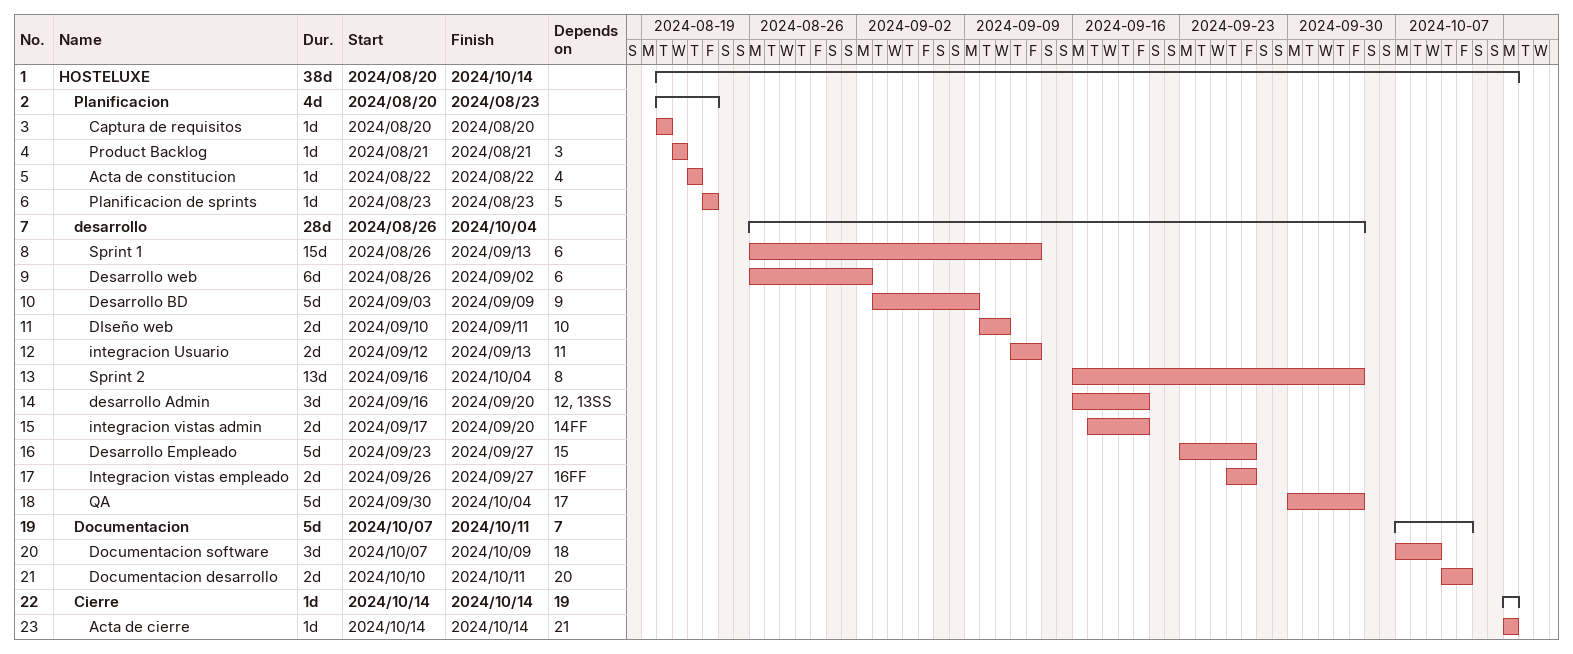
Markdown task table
| ID | Level | Task | Duration | Start | Finish | Predecessors |
|---|---|---|---|---|---|---|
| 1 | 1 | **HOSTELUXE** | 38d | 2024-08-20 | 2024-10-14 |  |
| 2 | 2 | **Planificacion** | 4d | 2024-08-20 | 2024-08-23 |  |
| 3 | 3 | Captura de requisitos | 1d | 2024-08-20 | 2024-08-20 |  |
| 4 | 3 | Product Backlog | 1d | 2024-08-21 | 2024-08-21 | 3 |
| 5 | 3 | Acta de constitucion | 1d | 2024-08-22 | 2024-08-22 | 4 |
| 6 | 3 | Planificacion de sprints | 1d | 2024-08-23 | 2024-08-23 | 5 |
| 7 | 2 | **desarrollo** | 28d | 2024-08-26 | 2024-10-04 |  |
| 8 | 3 | Sprint 1 | 15d | 2024-08-26 | 2024-09-13 | 6 |
| 9 | 3 | Desarrollo web | 6d | 2024-08-26 | 2024-09-02 | 6 |
| 10 | 3 | Desarrollo BD | 5d | 2024-09-03 | 2024-09-09 | 9 |
| 11 | 3 | DIseño web | 2d | 2024-09-10 | 2024-09-11 | 10 |
| 12 | 3 | integracion Usuario | 2d | 2024-09-12 | 2024-09-13 | 11 |
| 13 | 3 | Sprint 2 | 13d | 2024-09-16 | 2024-10-04 | 8 |
| 14 | 3 | desarrollo Admin | 3d | 2024-09-16 | 2024-09-20 | 12, 13SS |
| 15 | 3 | integracion vistas admin | 2d | 2024-09-17 | 2024-09-20 | 14FF |
| 16 | 3 | Desarrollo Empleado | 5d | 2024-09-23 | 2024-09-27 | 15 |
| 17 | 3 | Integracion vistas empleado | 2d | 2024-09-26 | 2024-09-27 | 16FF |
| 18 | 3 | QA | 5d | 2024-09-30 | 2024-10-04 | 17 |
| 19 | 2 | **Documentacion** | 5d | 2024-10-07 | 2024-10-11 | 7 |
| 20 | 3 | Documentacion software | 3d | 2024-10-07 | 2024-10-09 | 18 |
| 21 | 3 | Documentacion desarrollo | 2d | 2024-10-10 | 2024-10-11 | 20 |
| 22 | 2 | **Cierre** | 1d | 2024-10-14 | 2024-10-14 | 19 |
| 23 | 3 | Acta de cierre | 1d | 2024-10-14 | 2024-10-14 | 21 |
